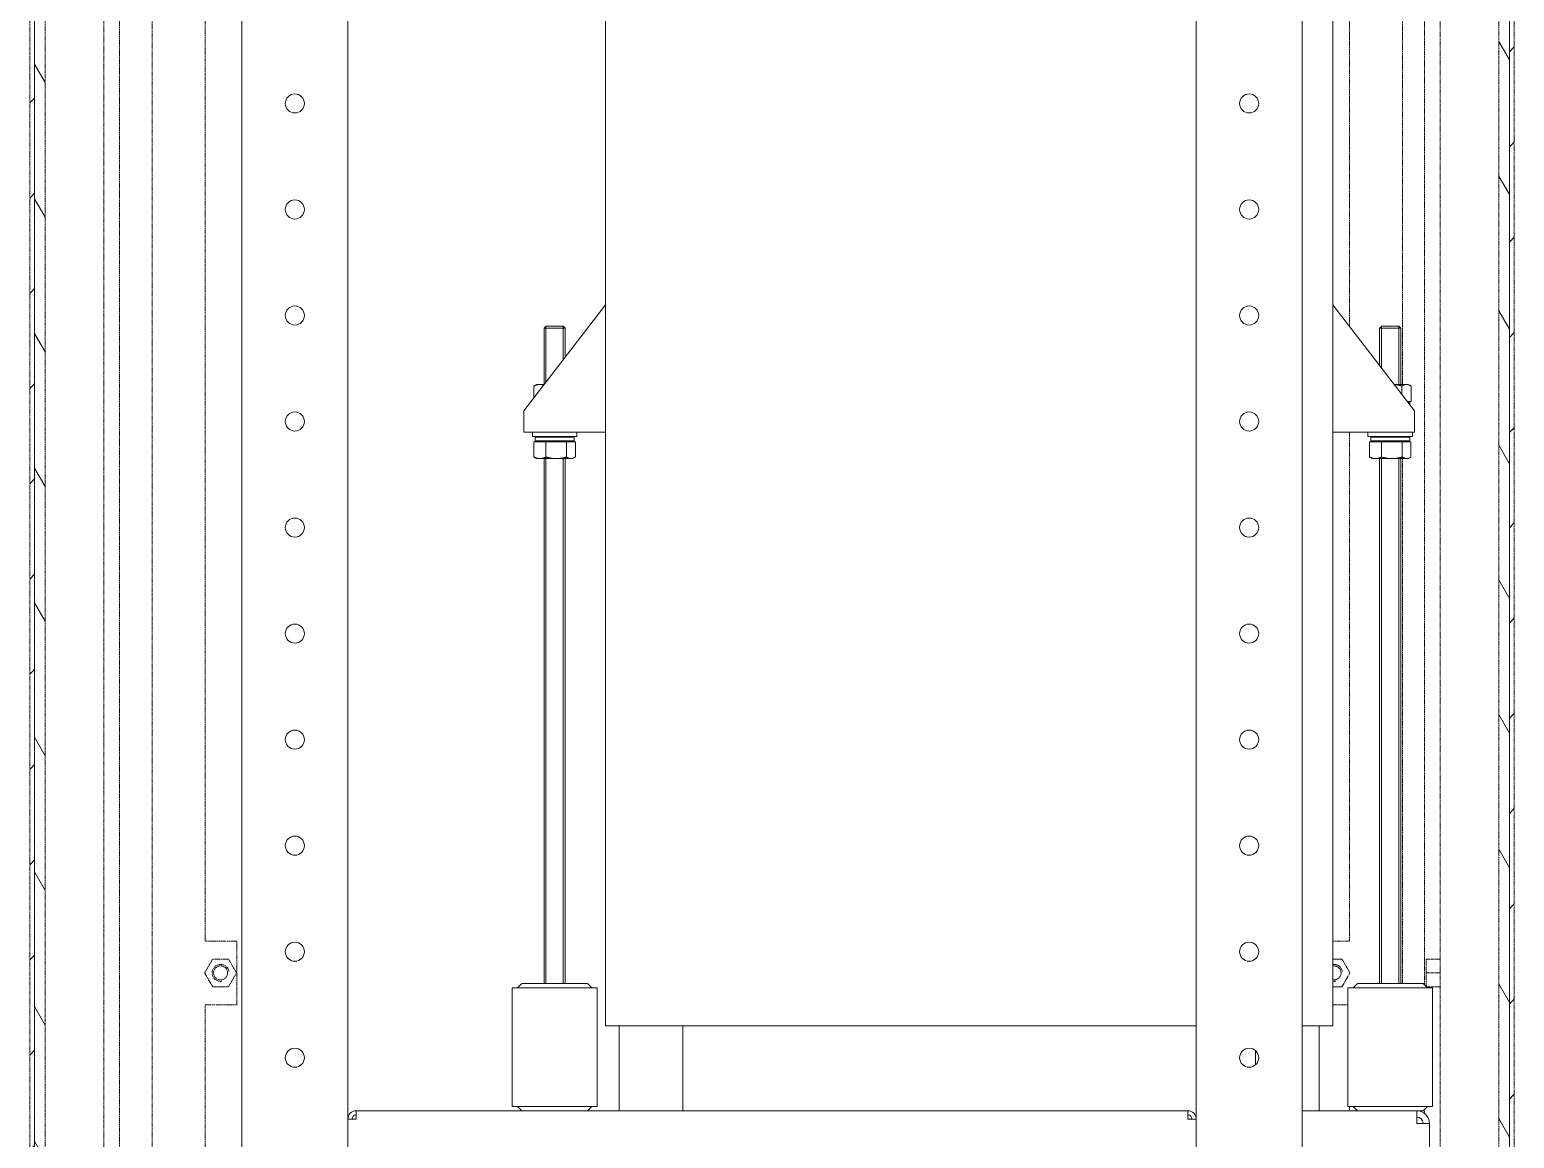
# Model space of a CAD drawing. Header units: millimetres. Extents: x 0 to 8410, y 0 to 5940.
# Drawn here: x 4924 to 5624, y 1248 to 1771 of the extents above; entities that cross this region are included whole.
import ezdxf

# ---------------------------------------------------------------- set-up
doc = ezdxf.new("R2010")
doc.units = ezdxf.units.MM
doc.header["$LTSCALE"] = 10
doc.linetypes.add('DOUBLE_DASH_CHAIN', pattern=[1.2403, 0.6614, -0.0827, 0.1654, -0.0827, 0.1654, -0.0827])
for name, color, linetype, lineweight, true_color in [('가시적인 것(ISO)', 3, 'Continuous', 5, 0x00ff00), ('가시적인 좁은 것(ISO)', 3, 'Continuous', 5, 0x00ff00), ('참조(ISO)', 6, 'DOUBLE_DASH_CHAIN', 5, 0xff00ff)]:
    doc.layers.add(name, color=color, linetype=linetype, lineweight=lineweight, true_color=true_color)
doc.layers.add('해치(ISO)', color=7, linetype='Continuous', lineweight=5)

msp = doc.modelspace()

# ---------------------------------------------------------------- hatches: boundary and pattern name
at = {"layer": '해치(ISO)'}
h = msp.add_hatch(dxfattribs=at)
h.set_pattern_fill('ANSI31', color=256, scale=254, style=0)
h.set_pattern_definition([(45, (0, 0), (-22.45064, 22.45064), [])])
h.paths.add_polyline_path([(4924.03, 930.83), (5044.03, 930.83), (5504.03, 930.83), (5624.03, 930.83), (5624.03, 3030.83), (4924.03, 3030.83)])
h.paths.add_polyline_path([(5621.73, 933.13), (5615.33, 933.13), (4932.73, 933.13), (4926.33, 933.13), (4926.33, 939.53), (4926.33, 976.73), (4926.33, 983.13), (4926.33, 2988.53), (4926.33, 3028.53), (5621.73, 3028.53), (5621.73, 2988.53), (5621.73, 983.13), (5621.73, 976.73), (5621.73, 939.53)], flags=0)
h = msp.add_hatch(dxfattribs=at)
h.set_pattern_fill('ANSI31', color=256, scale=254, angle=75.00018, style=0)
h.set_pattern_definition([(120.0002, (0, 0), (-27.49626, -15.87508), [])])
h.paths.add_polyline_path([(4931.33, 983.13), (4931.33, 2988.53), (4928.33, 2988.53), (4926.33, 2988.53), (4926.33, 983.13)])
h.paths.add_polyline_path([(5621.73, 983.13), (5621.73, 2988.53), (5619.73, 2988.53), (5616.73, 2988.53), (5616.73, 983.13)])

# ---------------------------------------------------------------- linework, layer by layer
at = {"layer": '가시적인 것(ISO)'}
for p, q in [((5024.03, 3023.53), (5024.03, 983.13)), ((5524.03, 983.13), (5524.03, 3023.53)), ((5074.03, 1256.83), (5074.03, 2464.83)), ((5474.03, 1256.83), (5474.03, 2464.83)), ((5195.53, 1300.83), (5195.53, 1808.83)), ((5538.53, 1300.83), (5538.53, 1808.83)), ((5157.03, 1590.83), (5195.53, 1640.83)), ((5538.53, 1640.83), (5577.03, 1590.83)), ((5167.53, 1630.83), (5166.53, 1629.83)), ((5176.53, 1629.83), (5166.53, 1629.83)), ((5166.53, 1603.33), (5166.53, 1629.83)), ((5167.53, 1630.83), (5175.53, 1630.83)), ((5175.53, 1630.83), (5176.53, 1629.83)), ((5176.53, 1616.15), (5176.53, 1629.83)), ((5561.53, 1630.83), (5560.53, 1629.83)), ((5570.53, 1629.83), (5560.53, 1629.83)), ((5560.53, 1612.26), (5560.53, 1629.83)), ((5561.53, 1630.83), (5569.53, 1630.83)), ((5569.53, 1630.83), (5570.53, 1629.83)), ((5570.53, 1603.33), (5570.53, 1629.83)), ((5163.03, 1603.33), (5162.08, 1602.78)), ((5164.49, 1603.33), (5163.03, 1603.33)), ((5166.65, 1603.33), (5164.49, 1603.33)), ((5573.17, 1603.33), (5567.4, 1603.33)), ((5574.03, 1603.33), (5573.17, 1603.33)), ((5574.03, 1603.33), (5574.98, 1602.78)), ((5161.74, 1596.95), (5161.74, 1602.57)), ((5571.02, 1598.63), (5571.02, 1602.57)), ((5575.32, 1595.33), (5575.32, 1602.57)), ((5157.03, 1580.83), (5157.03, 1590.83)), ((5573.56, 1595.33), (5574.21, 1595.33)), ((5574.73, 1594.95), (5573.85, 1594.95)), ((5574.21, 1595.33), (5575.32, 1595.33)), ((5574.73, 1593.82), (5574.73, 1594.95)), ((5577.03, 1580.83), (5577.03, 1590.83)), ((5195.53, 1580.83), (5157.03, 1580.83)), ((5161.03, 1580.83), (5161.03, 1578.83)), ((5161.03, 1578.83), (5182.03, 1578.83)), ((5161.75, 1576.33), (5161.75, 1569.09)), ((5163.22, 1576.33), (5161.75, 1576.33)), ((5162.7, 1578.83), (5162.33, 1578.45)), ((5180.73, 1578.45), (5162.33, 1578.45)), ((5162.33, 1578.45), (5162.33, 1576.7)), ((5162.33, 1576.7), (5180.73, 1576.7)), ((5162.7, 1576.33), (5162.33, 1576.7)), ((5165.96, 1576.33), (5163.22, 1576.33)), ((5167.42, 1576.33), (5165.96, 1576.33)), ((5167.42, 1576.33), (5167.42, 1569.09)), ((5169.95, 1576.33), (5167.42, 1576.33)), ((5174.67, 1576.33), (5169.95, 1576.33)), ((5177.2, 1576.33), (5174.67, 1576.33)), ((5177.2, 1576.33), (5177.2, 1569.09)), ((5178.26, 1576.33), (5177.2, 1576.33)), ((5180.24, 1576.33), (5178.26, 1576.33)), ((5181.3, 1576.33), (5180.24, 1576.33)), ((5180.73, 1576.7), (5180.73, 1578.45)), ((5181.3, 1576.33), (5181.3, 1569.09)), ((5182.03, 1580.83), (5182.03, 1578.83)), ((5538.53, 1580.83), (5577.03, 1580.83)), ((5555.03, 1580.83), (5555.03, 1578.83)), ((5555.03, 1578.83), (5576.03, 1578.83)), ((5555.75, 1576.33), (5555.75, 1569.09)), ((5557.22, 1576.33), (5555.75, 1576.33)), ((5556.7, 1578.83), (5556.33, 1578.45)), ((5574.73, 1578.45), (5556.33, 1578.45)), ((5556.33, 1578.45), (5556.33, 1576.7)), ((5556.33, 1576.7), (5574.73, 1576.7)), ((5556.7, 1576.33), (5556.33, 1576.7)), ((5559.96, 1576.33), (5557.22, 1576.33)), ((5561.42, 1576.33), (5559.96, 1576.33)), ((5561.42, 1576.33), (5561.42, 1569.09)), ((5563.95, 1576.33), (5561.42, 1576.33)), ((5568.67, 1576.33), (5563.95, 1576.33)), ((5571.2, 1576.33), (5568.67, 1576.33)), ((5571.2, 1576.33), (5571.2, 1569.09)), ((5572.26, 1576.33), (5571.2, 1576.33)), ((5574.24, 1576.33), (5572.26, 1576.33)), ((5575.3, 1576.33), (5574.24, 1576.33)), ((5574.73, 1576.7), (5574.73, 1578.45)), ((5575.3, 1576.33), (5575.3, 1569.09)), ((5576.03, 1580.83), (5576.03, 1578.83)), ((5163.03, 1568.33), (5162.17, 1568.82)), ((5163.03, 1568.33), (5164.59, 1568.33)), ((5164.59, 1568.33), (5172.31, 1568.33)), ((5166.53, 1320.83), (5166.53, 1568.33)), ((5172.31, 1568.33), (5179.25, 1568.33)), ((5176.53, 1320.83), (5176.53, 1568.33)), ((5179.25, 1568.33), (5180.03, 1568.33)), ((5180.03, 1568.33), (5180.88, 1568.82)), ((5557.03, 1568.33), (5556.17, 1568.82)), ((5557.03, 1568.33), (5558.59, 1568.33)), ((5558.59, 1568.33), (5566.31, 1568.33)), ((5560.53, 1320.83), (5560.53, 1568.33)), ((5566.31, 1568.33), (5573.25, 1568.33)), ((5570.53, 1320.83), (5570.53, 1568.33)), ((5573.25, 1568.33), (5574.03, 1568.33)), ((5574.03, 1568.33), (5574.88, 1568.82)), ((5151.53, 1318.83), (5191.53, 1318.83)), ((5151.53, 1262.83), (5151.53, 1318.83)), ((5156.03, 1320.83), (5154.03, 1318.83)), ((5187.03, 1320.83), (5156.03, 1320.83)), ((5187.03, 1320.83), (5189.03, 1318.83)), ((5191.53, 1262.83), (5191.53, 1318.83)), ((5545.53, 1318.83), (5585.53, 1318.83)), ((5545.53, 1262.83), (5545.53, 1318.83)), ((5550.03, 1320.83), (5548.03, 1318.83)), ((5581.03, 1320.83), (5550.03, 1320.83)), ((5581.03, 1320.83), (5583.03, 1318.83)), ((5585.53, 1262.83), (5585.53, 1318.83)), ((5202.03, 1300.83), (5195.53, 1300.83)), ((5202.03, 1300.83), (5232.03, 1300.83)), ((5202.03, 1260.83), (5202.03, 1300.83)), ((5232.03, 1260.83), (5232.03, 1300.83)), ((5474.03, 1300.83), (5232.03, 1300.83)), ((5524.03, 1300.83), (5532.03, 1300.83)), ((5532.03, 1260.83), (5532.03, 1300.83)), ((5538.53, 1300.83), (5532.03, 1300.83)), ((5502.03, 1282.47), (5502.03, 1289.18)), ((5078.03, 1260.83), (5078.03, 1256.83)), ((5078.03, 1260.83), (5470.03, 1260.83)), ((5191.53, 1262.83), (5151.53, 1262.83)), ((5156.03, 1260.83), (5154.03, 1262.83)), ((5187.03, 1260.83), (5189.03, 1262.83)), ((5470.03, 1256.83), (5470.03, 1260.83)), ((5524.03, 1260.83), (5578.03, 1260.83)), ((5585.53, 1262.83), (5545.53, 1262.83)), ((5550.03, 1260.83), (5548.03, 1262.83)), ((5578.03, 1260.83), (5581.03, 1260.83)), ((5578.03, 1254.83), (5578.03, 1260.83)), ((5581.03, 1260.83), (5583.03, 1262.83)), ((5078.03, 1256.83), (5074.03, 1256.83)), ((5074.03, 1214.83), (5074.03, 1256.83)), ((5474.03, 1256.83), (5470.03, 1256.83)), ((5474.03, 1256.83), (5474.03, 1214.83)), ((5584.03, 1254.83), (5578.03, 1254.83)), ((5584.03, 1254.83), (5584.03, 1240.83))]:
    msp.add_line(p, q, dxfattribs=at)
for centre in [(5049.03, 1735.83), (5499.03, 1735.83), (5049.03, 1685.83), (5499.03, 1685.83), (5049.03, 1635.83), (5499.03, 1635.83), (5049.03, 1585.83), (5499.03, 1585.83), (5049.03, 1535.83), (5499.03, 1535.83), (5049.03, 1485.83), (5499.03, 1485.83), (5049.03, 1435.83), (5499.03, 1435.83), (5049.03, 1385.83), (5499.03, 1385.83), (5049.03, 1335.83), (5499.03, 1335.83), (5049.03, 1285.83), (5499.03, 1285.83)]:
    msp.add_circle(centre, 4.5, dxfattribs=at)
for centre, radius, start, end in [((5078.03, 1256.83), 4, 90, 180), ((5470.03, 1256.83), 4, 0, 90), ((5578.03, 1254.83), 6, 0, 90), ((5078.03, 1256.83), 2, 90, 180), ((5470.03, 1256.83), 2, 0, 90), ((5578.03, 1254.83), 3, 0, 90)]:
    msp.add_arc(centre, radius, start, end, dxfattribs=at)
for points, weights in [([(5164.49, 1603.33), (5163.21, 1603.33), (5161.74, 1602.57)], [1, 1.0379548493, 1]), ([(5166.37, 1602.96), (5165.39, 1603.33), (5164.49, 1603.33)], [1.01583187861, 1.02670363737, 1]), ([(5571.02, 1602.57), (5569.12, 1603.12), (5567.45, 1603.27)], [1, 1.0272843654, 1.0153412482]), ([(5573.17, 1603.33), (5572.17, 1603.33), (5571.02, 1602.57)], [1, 1.0379548493, 1]), ([(5575.32, 1602.57), (5574.17, 1603.33), (5573.17, 1603.33)], [1, 1.0379548493, 1]), ([(5161.74, 1602.57), (5161.91, 1602.68), (5162.08, 1602.78)], [1, 1.00549365831, 1.00939699116]), ([(5574.73, 1594.95), (5574.54, 1595.15), (5574.35, 1595.33)], [1, 1.00021752924, 1]), ([(5180.73, 1578.45), (5180.54, 1578.65), (5180.35, 1578.83)], [1, 1.00021752966, 1]), ([(5180.35, 1576.33), (5180.54, 1576.51), (5180.73, 1576.7)], [1, 1.00021752924, 1]), ([(5574.73, 1578.45), (5574.54, 1578.65), (5574.35, 1578.83)], [1, 1.00021752966, 1]), ([(5574.35, 1576.33), (5574.54, 1576.51), (5574.73, 1576.7)], [1, 1.00021752924, 1]), ([(5162.17, 1568.82), (5161.97, 1568.94), (5161.75, 1569.09)], [1.0115897226, 1.00713683518, 1]), ([(5161.75, 1569.09), (5163.27, 1568.33), (5164.59, 1568.33)], [1, 1.0379548493, 1]), ([(5164.59, 1568.33), (5165.91, 1568.33), (5167.42, 1569.09)], [1, 1.0379548493, 1]), ([(5167.42, 1569.09), (5170.04, 1568.33), (5172.31, 1568.33)], [1, 1.0379548493, 1]), ([(5172.31, 1568.33), (5174.58, 1568.33), (5177.2, 1569.09)], [1, 1.0379548493, 1]), ([(5177.2, 1569.09), (5178.3, 1568.33), (5179.25, 1568.33)], [1, 1.0379548493, 1]), ([(5179.25, 1568.33), (5180.2, 1568.33), (5181.3, 1569.09)], [1, 1.0379548493, 1]), ([(5556.17, 1568.82), (5555.97, 1568.94), (5555.75, 1569.09)], [1.0115897226, 1.00713683518, 1]), ([(5555.75, 1569.09), (5557.27, 1568.33), (5558.59, 1568.33)], [1, 1.0379548493, 1]), ([(5558.59, 1568.33), (5559.91, 1568.33), (5561.42, 1569.09)], [1, 1.0379548493, 1]), ([(5561.42, 1569.09), (5564.04, 1568.33), (5566.31, 1568.33)], [1, 1.0379548493, 1]), ([(5566.31, 1568.33), (5568.58, 1568.33), (5571.2, 1569.09)], [1, 1.0379548493, 1]), ([(5571.2, 1569.09), (5572.3, 1568.33), (5573.25, 1568.33)], [1, 1.0379548493, 1]), ([(5573.25, 1568.33), (5574.2, 1568.33), (5575.3, 1569.09)], [1, 1.0379548493, 1])]:
    msp.add_rational_spline(points, weights, degree=2, dxfattribs=at)
at = {"layer": '가시적인 좁은 것(ISO)'}
for p, q in [((5167.42, 1630.73), (5167.42, 1604.33)), ((5175.63, 1614.99), (5175.63, 1630.73)), ((5561.42, 1630.73), (5561.42, 1611.09)), ((5569.63, 1603.33), (5569.63, 1630.73)), ((5167.42, 1568.33), (5167.42, 1320.83)), ((5175.63, 1320.83), (5175.63, 1568.33)), ((5561.42, 1568.33), (5561.42, 1320.83)), ((5569.63, 1320.83), (5569.63, 1568.33))]:
    msp.add_line(p, q, dxfattribs=at)
at = {"layer": '참조(ISO)', "ltscale": 0.362556}
for p, q in [((4924.03, 3030.83), (4924.03, 930.83)), ((5624.03, 930.83), (5624.03, 3030.83))]:
    msp.add_line(p, q, dxfattribs=at)
at = {"layer": '참조(ISO)', "ltscale": 0.362539}
for p, q in [((4926.33, 933.13), (4926.33, 3028.53)), ((5621.73, 3028.53), (5621.73, 933.13))]:
    msp.add_line(p, q, dxfattribs=at)
at = {"layer": '참조(ISO)', "ltscale": 0.362526}
for p, q in [((4926.33, 2988.53), (4926.33, 983.13)), ((4931.33, 983.13), (4931.33, 2988.53)), ((5616.73, 2988.53), (5616.73, 983.13)), ((5621.73, 983.13), (5621.73, 2988.53))]:
    msp.add_line(p, q, dxfattribs=at)
at = {"layer": '참조(ISO)', "ltscale": 0.362576}
msp.add_line((5581.73, 2988.53), (5581.73, 1320.13), dxfattribs=at)
at = {"layer": '참조(ISO)', "ltscale": 0.362465}
for p, q in [((4959.03, 2963.13), (4959.03, 998.53)), ((5589.03, 998.53), (5589.03, 2963.13))]:
    msp.add_line(p, q, dxfattribs=at)
at = {"layer": '참조(ISO)', "ltscale": 0.363029}
msp.add_line((5571.33, 1603.33), (5571.33, 2963.13), dxfattribs=at)
at = {"layer": '참조(ISO)', "ltscale": 0.362625}
msp.add_line((4966.33, 2503.33), (4966.33, 983.13), dxfattribs=at)
at = {"layer": '참조(ISO)', "ltscale": 0.36325}
msp.add_line((4981.73, 2503.33), (4981.73, 998.53), dxfattribs=at)
at = {"layer": '참조(ISO)', "ltscale": 0.363051}
msp.add_line((5006.73, 1340.83), (5006.73, 2110.83), dxfattribs=at)
at = {"layer": '참조(ISO)', "ltscale": 0.361783}
msp.add_line((5546.33, 2110.83), (5546.33, 1630.7), dxfattribs=at)
at = {"layer": '참조(ISO)', "ltscale": 0.365097}
msp.add_line((5546.33, 1580.83), (5546.33, 1340.83), dxfattribs=at)
at = {"layer": '참조(ISO)', "ltscale": 0.362815}
msp.add_line((5571.33, 1320.83), (5571.33, 1568.33), dxfattribs=at)
at = {"layer": '참조(ISO)', "ltscale": 0.403128}
for p, q in [((5021.73, 1340.83), (5006.73, 1340.83)), ((5006.73, 1310.83), (5021.73, 1310.83))]:
    msp.add_line(p, q, dxfattribs=at)
at = {"layer": '참조(ISO)', "ltscale": 0.345539}
msp.add_line((5021.73, 1310.83), (5021.73, 1340.83), dxfattribs=at)
at = {"layer": '참조(ISO)', "ltscale": 0.31444}
msp.add_line((5546.33, 1340.83), (5538.53, 1340.83), dxfattribs=at)
at = {"layer": '참조(ISO)', "ltscale": 0.30257}
for p, q in [((5010.28, 1332.33), (5006.52, 1325.83)), ((5017.78, 1332.33), (5010.28, 1332.33)), ((5021.53, 1325.83), (5017.78, 1332.33)), ((5546.53, 1325.83), (5542.78, 1332.33)), ((5582.53, 1325.83), (5582.53, 1332.33)), ((5006.52, 1325.83), (5010.28, 1319.33)), ((5017.78, 1319.33), (5021.53, 1325.83)), ((5542.78, 1319.33), (5546.53, 1325.83)), ((5582.53, 1319.33), (5582.53, 1325.83)), ((5010.28, 1319.33), (5017.78, 1319.33))]:
    msp.add_line(p, q, dxfattribs=at)
at = {"layer": '참조(ISO)', "ltscale": 0.134893}
for p, q in [((5542.78, 1332.33), (5538.53, 1332.33)), ((5538.53, 1319.33), (5542.78, 1319.33))]:
    msp.add_line(p, q, dxfattribs=at)
at = {"layer": '참조(ISO)', "ltscale": 0.206225}
for p, q in [((5589.03, 1332.33), (5582.53, 1332.33)), ((5589.03, 1325.83), (5582.53, 1325.83)), ((5589.03, 1319.33), (5582.53, 1319.33))]:
    msp.add_line(p, q, dxfattribs=at)
at = {"layer": '참조(ISO)', "ltscale": 0.361934}
msp.add_line((5006.73, 1023.53), (5006.73, 1310.83), dxfattribs=at)
at = {"layer": '참조(ISO)', "ltscale": 0.28219}
msp.add_line((5538.53, 1310.83), (5545.53, 1310.83), dxfattribs=at)
at = {"layer": '참조(ISO)', "ltscale": 0.063385}
msp.add_line((5546.33, 1262.83), (5546.33, 1260.83), dxfattribs=at)
at = {"layer": '참조(ISO)', "ltscale": 0.062644}
msp.add_line((5581.73, 1261.53), (5581.73, 1259.55), dxfattribs=at)
at = {"layer": '참조(ISO)', "ltscale": 0.336728}
msp.add_circle((5014.03, 1325.83), 3.32, dxfattribs=at)
at = {"layer": '참조(ISO)', "ltscale": 0.379939}
msp.add_arc((5014.03, 1325.83), 4, 10, 280, dxfattribs=at)
at = {"layer": '참조(ISO)', "ltscale": 0.193096}
msp.add_arc((5539.03, 1325.83), 4, 10, 97.18076, dxfattribs=at)
at = {"layer": '참조(ISO)', "ltscale": 0.307584}
msp.add_arc((5539.03, 1325.83), 3.32, 261.34735, 98.65265, dxfattribs=at)
at = {"layer": '참조(ISO)', "ltscale": 0.037973}
msp.add_arc((5539.03, 1325.83), 4, 262.81924, 280, dxfattribs=at)

doc.saveas('drawing.dxf')
